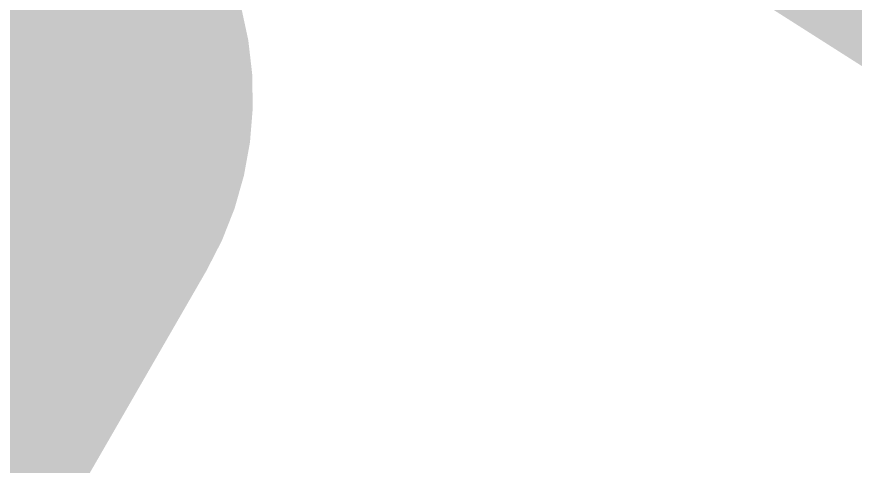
# Model space of a CAD drawing. Header units: inches. Extents: x -18 to 217, y -14 to 159.
# Drawn here: x 46.8407 to 46.9939, y 37.2428 to 37.3249 of the extents above; entities that cross this region are included whole.
import ezdxf

# ---------------------------------------------------------------- set-up
doc = ezdxf.new("R2010")
doc.units = ezdxf.units.IN
for name, color, linetype in [('Dimension', 6, 'Continuous'), ('Fabrication', 76, 'Continuous'), ('Top Layer', 1, 'Continuous'), ('Top Overlay', 2, 'Continuous')]:
    doc.layers.add(name, color=color, linetype=linetype)

# ---------------------------------------------------------------- blocks, each defined once
blk = doc.blocks.new('C___0402_82')
at = {"layer": 'Top Overlay', "const_width": 0.127}
for points in [[(-0.7874, 0.4064), (-0.78741, -0.4064)], [(-0.2794, -0.40641), (-0.78741, -0.4064)]]:
    blk.add_lwpolyline(points, dxfattribs=at)
at = {"layer": 'Top Overlay', "const_width": 0.0635}
blk.add_lwpolyline([(-0.81916, -0.4064, 1), (-0.75566, -0.4064, 1)], format="xyb", close=True, dxfattribs=at)
blk.add_lwpolyline([(-0.81916, -0.4064, 1), (-0.75566, -0.4064, 1)], format="xyb", close=True, dxfattribs=at)

msp = doc.modelspace()

# ---------------------------------------------------------------- linework, layer by layer
at = {"layer": 'Dimension', "const_width": 0.254}
for points in [[(58.31, 19.467, 1), (13.31, 19.467, 1)], [(54.56034, 19.46693, 1), (17.06033, 19.46693, 1)]]:
    msp.add_lwpolyline(points, format="xyb", close=True, dxfattribs=at)
at = {"layer": 'Fabrication', "const_width": 0.0127}
for points in [[(45.83044, 36.69829, -0.589806), (46.97932, 37.33343)], [(45.83044, 36.69829, -0.589806), (46.97932, 37.33343)], [(45.83044, 36.69829, -0.589806), (46.97932, 37.33343)], [(45.83044, 36.69829, -0.589806), (46.97932, 37.33343)], [(46.97932, 37.33343, -0.008618), (47.58559, 36.93795)], [(46.97932, 37.33343, -0.008618), (47.58559, 36.93795)], [(46.97932, 37.33343, -0.008618), (47.58559, 36.93795)], [(46.97932, 37.33343, -0.008618), (47.58559, 36.93795)]]:
    msp.add_lwpolyline(points, format="xyb", dxfattribs=at)
at = {"layer": 'Top Layer', "const_width": 2.032}
msp.add_lwpolyline([(23.95966, 38.67549, -0.53877), (58.06216, 22.88544)], format="xyb", dxfattribs=at)

# ---------------------------------------------------------------- block references
at = {"rotation": 150}
msp.add_blockref('C___0402_82', (45.93521, 37.352), dxfattribs=at)

doc.saveas('drawing.dxf')
